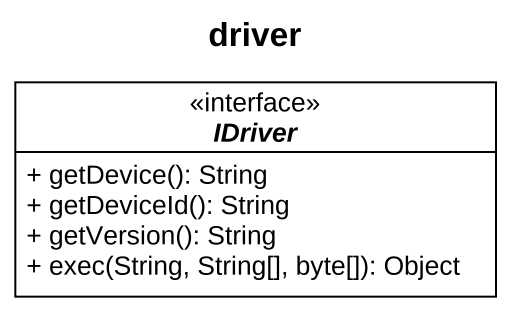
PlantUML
@startuml
title driver
hide circle
hide empty members
skinparam classAttributeIconSize 0
interface IDriver <<interface>> {
  + getDevice(): String
  + getDeviceId(): String
  + getVersion(): String
  + exec(String, String[], byte[]): Object
}
@enduml
